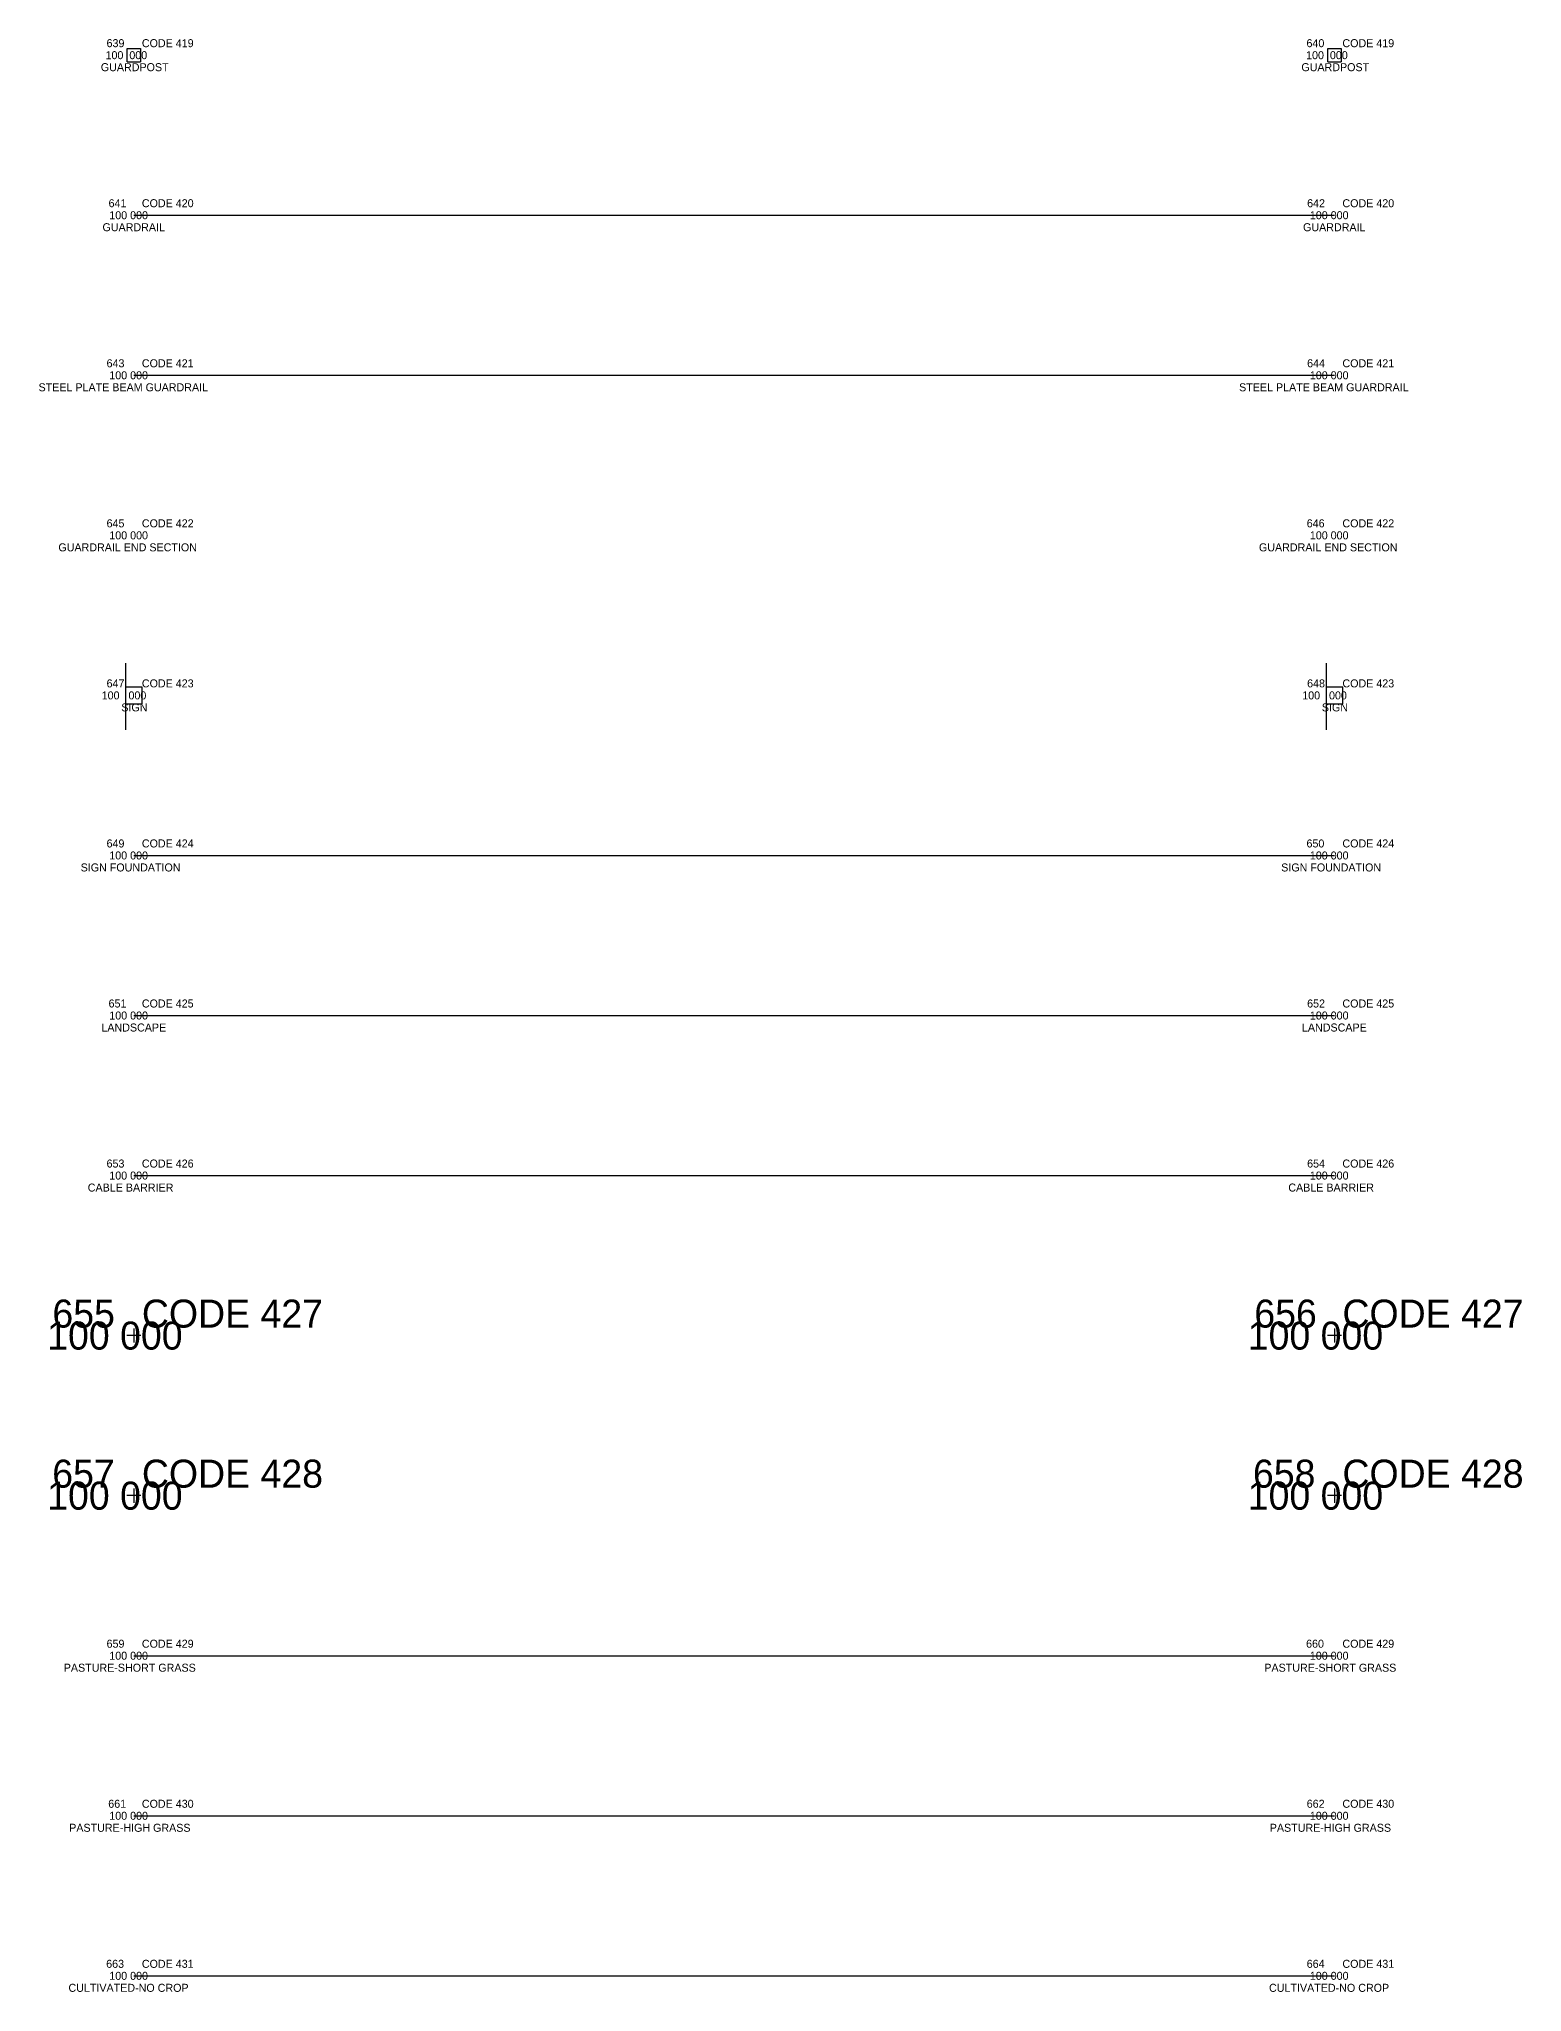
# Model space of a CAD drawing. Extents: x -12 to 6123, y -3 to 1005.
# Drawn here: x 2088.2 to 2273.4, y 498 to 742 of the extents above; entities that cross this region are included whole.
import ezdxf

# ---------------------------------------------------------------- set-up
doc = ezdxf.new("R2010")
doc.units = 0
for name, color, linetype in [('Default', 7, 'Continuous'), ('Topo_Advertising Sign', 7, 'Continuous'), ('Topo_Cable Barrier', 7, 'Continuous'), ('Topo_Field Comments', 7, 'Continuous'), ('Topo_Guardrail', 7, 'Continuous'), ('Topo_Landscape Items', 7, 'Continuous'), ('Topo_Point Descriptions', 7, 'Continuous'), ('Topo_Point Elevations', 7, 'Continuous'), ('Topo_Point Numbers', 7, 'Continuous'), ('Topo_Vegetation Line', 7, 'Continuous')]:
    doc.layers.add(name, color=color, linetype=linetype)

msp = doc.modelspace()

# ---------------------------------------------------------------- linework, layer by layer
at = {"layer": 'Default'}
for p, q in [((2100, 580.88), (2100, 579.12)), ((2250, 580.88), (2250, 579.12)), ((2100.88, 580), (2099.12, 580)), ((2250.88, 580), (2249.12, 580)), ((2100.88, 560), (2099.12, 560)), ((2100, 560.88), (2100, 559.12)), ((2250.88, 560), (2249.12, 560)), ((2250, 560.88), (2250, 559.12))]:
    msp.add_line(p, q, dxfattribs=at)
at = {"layer": 'Topo_Advertising Sign'}
for p, q in [((2098.96, 664.02), (2098.96, 655.69)), ((2248.96, 664.02), (2248.96, 655.69)), ((2100, 640), (2100, 640)), ((2100, 640), (2250, 640)), ((2250, 640), (2250, 640))]:
    msp.add_line(p, q, dxfattribs=at)
for points in [[(2101.04, 661.04), (2098.96, 661.04), (2098.96, 658.96), (2101.04, 658.96)], [(2251.04, 661.04), (2248.96, 661.04), (2248.96, 658.96), (2251.04, 658.96)]]:
    msp.add_lwpolyline(points, close=True, dxfattribs=at)
at = {"layer": 'Topo_Cable Barrier'}
for p, q in [((2100, 600), (2100, 600)), ((2100, 600), (2250, 600)), ((2250, 600), (2250, 600))]:
    msp.add_line(p, q, dxfattribs=at)
at = {"layer": 'Topo_Guardrail'}
for p, q in [((2099.17, 739.17), (2100.83, 739.17)), ((2249.17, 739.17), (2250.83, 739.17)), ((2100, 720), (2100, 720)), ((2100, 720), (2250, 720)), ((2250, 720), (2250, 720)), ((2100, 700), (2100, 700)), ((2100, 700), (2250, 700)), ((2250, 700), (2250, 700)), ((2100, 680), (2100, 680)), ((2250, 680), (2250, 680))]:
    msp.add_line(p, q, dxfattribs=at)
for points in [[(2099.17, 739.17), (2099.17, 740.83), (2100.83, 740.83), (2100.83, 739.17)], [(2249.17, 739.17), (2249.17, 740.83), (2250.83, 740.83), (2250.83, 739.17)]]:
    msp.add_lwpolyline(points, dxfattribs=at)
at = {"layer": 'Topo_Landscape Items'}
for p, q in [((2100, 620), (2100, 620)), ((2100, 620), (2250, 620)), ((2250, 620), (2250, 620))]:
    msp.add_line(p, q, dxfattribs=at)
at = {"layer": 'Topo_Vegetation Line'}
for p, q in [((2100, 540), (2100, 540)), ((2100, 540), (2250, 540)), ((2250, 540), (2250, 540)), ((2100, 520), (2100, 520)), ((2100, 520), (2250, 520)), ((2250, 520), (2250, 520)), ((2100, 500), (2100, 500)), ((2100, 500), (2250, 500)), ((2250, 500), (2250, 500))]:
    msp.add_line(p, q, dxfattribs=at)

# ---------------------------------------------------------------- texts
at = {"layer": 'Default'}
for s, p in [('655', (2089.82, 581)), ('CODE 427', (2101, 581)), ('656', (2239.99, 581)), ('CODE 427', (2251, 581)), ('100 000', (2089.17, 578.25)), ('100 000', (2239.17, 578.25)), ('657', (2089.8, 561)), ('CODE 428', (2101, 561)), ('658', (2239.82, 561)), ('CODE 428', (2251, 561)), ('100 000', (2089.17, 558.25)), ('100 000', (2239.17, 558.25))]:
    msp.add_text(s, height=3.5, dxfattribs=at).set_placement(p)
at = {"layer": 'Topo_Field Comments'}
for s, p in [('CODE 419', (2101, 741)), ('CODE 419', (2251, 741)), ('CODE 420', (2101, 721)), ('CODE 420', (2251, 721)), ('CODE 421', (2101, 701)), ('CODE 421', (2251, 701)), ('CODE 422', (2101, 681)), ('CODE 422', (2251, 681)), ('CODE 423', (2101, 661)), ('CODE 423', (2251, 661)), ('CODE 424', (2101, 641)), ('CODE 424', (2251, 641)), ('CODE 425', (2101, 621)), ('CODE 425', (2251, 621)), ('CODE 426', (2101, 601)), ('CODE 426', (2251, 601)), ('CODE 429', (2101, 541)), ('CODE 429', (2251, 541)), ('CODE 430', (2101, 521)), ('CODE 430', (2251, 521)), ('CODE 431', (2101, 501)), ('CODE 431', (2251, 501))]:
    msp.add_text(s, height=1, dxfattribs=at).set_placement(p)
at = {"layer": 'Topo_Point Descriptions'}
for s, p in [('GUARDPOST', (2095.87, 738)), ('GUARDPOST', (2245.87, 738)), ('GUARDRAIL', (2096.08, 718)), ('GUARDRAIL', (2246.08, 718)), ('STEEL PLATE BEAM GUARDRAIL', (2088.09, 698)), ('STEEL PLATE BEAM GUARDRAIL', (2238.09, 698)), ('GUARDRAIL END SECTION', (2090.57, 678)), ('GUARDRAIL END SECTION', (2240.57, 678)), ('SIGN', (2098.43, 658)), ('SIGN', (2248.43, 658)), ('SIGN FOUNDATION', (2093.35, 638)), ('SIGN FOUNDATION', (2243.35, 638)), ('LANDSCAPE', (2095.94, 618)), ('LANDSCAPE', (2245.94, 618)), ('CABLE BARRIER', (2094.24, 598)), ('CABLE BARRIER', (2244.24, 598)), ('PASTURE-SHORT GRASS', (2091.24, 538)), ('PASTURE-SHORT GRASS', (2241.24, 538)), ('PASTURE-HIGH GRASS', (2091.92, 518)), ('PASTURE-HIGH GRASS', (2241.92, 518)), ('CULTIVATED-NO CROP', (2091.83, 498)), ('CULTIVATED-NO CROP', (2241.83, 498))]:
    msp.add_text(s, height=1, dxfattribs=at).set_placement(p)
at = {"layer": 'Topo_Point Elevations'}
for s, p in [('100  000', (2096.46, 739.5)), ('100  000', (2246.46, 739.5)), ('100 000', (2096.93, 719.5)), ('100 000', (2246.93, 719.5)), ('100 000', (2096.93, 699.5)), ('100 000', (2246.93, 699.5)), ('100 000', (2096.93, 679.5)), ('100 000', (2246.93, 679.5)), ('100   000', (2095.98, 659.5)), ('100   000', (2245.98, 659.5)), ('100 000', (2096.93, 639.5)), ('100 000', (2246.93, 639.5)), ('100 000', (2096.93, 619.5)), ('100 000', (2246.93, 619.5)), ('100 000', (2096.93, 599.5)), ('100 000', (2246.93, 599.5)), ('100 000', (2096.93, 539.5)), ('100 000', (2246.93, 539.5)), ('100 000', (2096.93, 519.5)), ('100 000', (2246.93, 519.5)), ('100 000', (2096.93, 499.5)), ('100 000', (2246.93, 499.5))]:
    msp.add_text(s, height=1, dxfattribs=at).set_placement(p)
at = {"layer": 'Topo_Point Numbers'}
for s, p in [('639', (2096.59, 741)), ('640', (2246.51, 741)), ('641', (2096.84, 721)), ('642', (2246.59, 721)), ('643', (2096.59, 701)), ('644', (2246.59, 701)), ('645', (2096.59, 681)), ('646', (2246.54, 681)), ('647', (2096.59, 661)), ('648', (2246.59, 661)), ('649', (2096.59, 641)), ('650', (2246.51, 641)), ('651', (2096.84, 621)), ('652', (2246.59, 621)), ('653', (2096.59, 601)), ('654', (2246.59, 601)), ('659', (2096.59, 541)), ('660', (2246.46, 541)), ('661', (2096.8, 521)), ('662', (2246.54, 521)), ('663', (2096.54, 501)), ('664', (2246.54, 501))]:
    msp.add_text(s, height=1, dxfattribs=at).set_placement(p)

doc.saveas('drawing.dxf')
